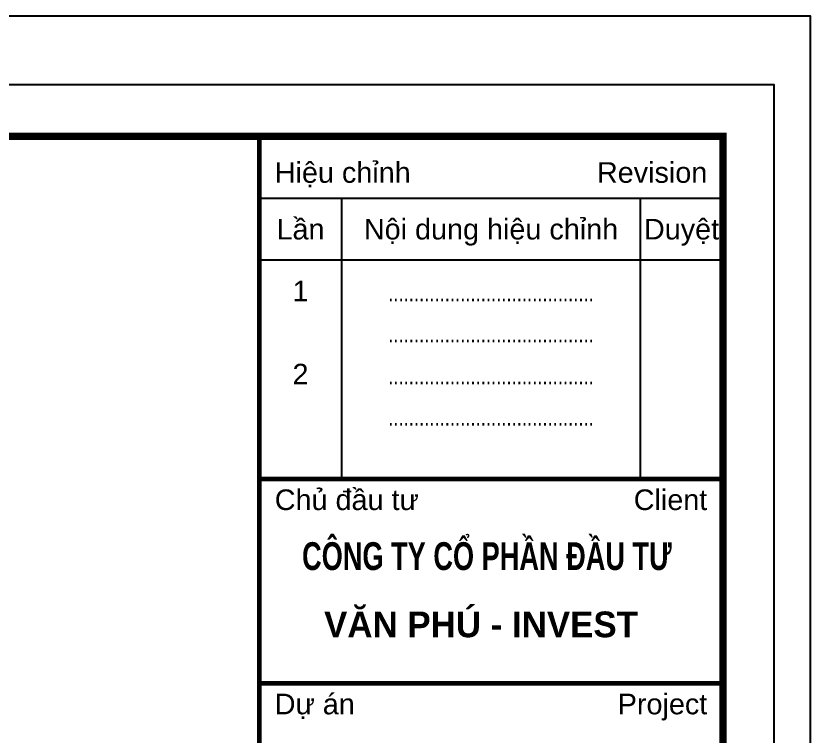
# Model space of a CAD drawing. Header units: millimetres. Extents: x -34806 to 662668, y 63228 to 99452.
# Drawn here: x 116393 to 125027, y 89737 to 97563 of the extents above; entities that cross this region are included whole.
import ezdxf
from ezdxf.enums import TextEntityAlignment as Align

# ---------------------------------------------------------------- set-up
doc = ezdxf.new("R2010")
doc.units = ezdxf.units.MM
doc.header["$LTSCALE"] = 200
doc.header["$MEASUREMENT"] = 0
doc.layers.get('0').update_dxf_attribs({"color": 95, "linetype": 'CONTINUOUS'})
doc.layers.get('DEFPOINTS').update_dxf_attribs({"linetype": 'CONTINUOUS'})
doc.layers.add('hacth', color=251, linetype='CONTINUOUS', lineweight=13)
doc.layers.add('KHUNGTEN', color=7, linetype='CONTINUOUS')
doc.styles.add('Aria H B iso', font='VHARIALB.ttf')
doc.styles.add('Arial iso', font='VNARIAL.ttf')
doc.styles.add('Arial N  iso', font='VNARIALN.ttf')
doc.styles.add('NHO', font='VNCC-RMS.SHX', dxfattribs={"width": 0.8})

# ---------------------------------------------------------------- blocks, each defined once
blk = doc.blocks.new('khung')
at = {"color": 8}
blk.add_line((27622.5522648067, 17766.50656431817), (30915.23519163614, 17766.50656431817), dxfattribs=at)
at = {"color": 4, "const_width": 34.92595818815155}
for points in [[(27622.5522648067, 19305.16904551932), (31115.14808362222, 19305.16904551932)], [(27622.55226480321, 19305.16904551932), (31115.14808361849, 19305.16904551932)], [(27622.5522648067, 17766.50656431817), (31115.14808362222, 17766.50656431817)], [(27622.55226480321, 17766.50656431817), (31115.14808361849, 17766.50656431817)], [(27622.55244429281, 17766.50656709514), (31115.14826310787, 17766.50656709514)]]:
    blk.add_lwpolyline(points, dxfattribs=at)
at = {"layer": 'DEFPOINTS', "color": 8}
blk.add_lwpolyline([(0, 0), (31503.2142857092, 0), (31503.2142857092, 22274.99999999884), (0, 22274.99999999884)], close=True, dxfattribs=at)
at = {"layer": 'KHUNGTEN', "color": 8}
blk.add_line((27622.5522648067, 17766.50656431817), (30915.23519163614, 17766.50656431817), dxfattribs=at)
at = {"layer": 'KHUNGTEN', "color": 4}
for points, const_width in [([(847.8094161225017, 388.0662020905293), (31116.97317918693, 388.0662020905293), (31116.97317918693, 21886.93379790831), (847.8094161225017, 21886.93379790831)], 54.32926829268017), ([(27622.55226480344, 21886.93379790831), (31115.14808361861, 21886.93379790831), (31115.14808361861, 388.0662020905293), (27622.55226480344, 388.0662020905293)], 34.92595818815155)]:
    blk.add_lwpolyline(points, close=True, dxfattribs=dict(at, const_width=const_width))
at = {"layer": 'KHUNGTEN', "color": 8, "const_width": 15.52264808362291}
for points in [[(27622.55226480344, 21421.25435539952), (31115.14808361861, 21421.25435539952)], [(28243.45818814833, 21421.25435539952), (28243.45818814833, 19305.16904551932)], [(30494.24216027372, 21421.25435539952), (30494.24216027372, 19305.16904551932)], [(27622.55226480344, 20955.57491289097), (31115.14808361861, 20955.57491289097)]]:
    blk.add_lwpolyline(points, dxfattribs=at)
at = {"layer": 'KHUNGTEN', "color": 4, "const_width": 34.92595818815155}
for points in [[(27622.5522648067, 19305.16904551932), (31115.14808362222, 19305.16904551932)], [(27622.5522648067, 17766.50656431817), (31115.14808362222, 17766.50656431817)], [(27622.55244429281, 17766.50656709514), (31115.14826310799, 17766.50656709514)]]:
    blk.add_lwpolyline(points, dxfattribs=at)
at = {"color": 8, "style": 'Arial iso', "width": 0.9999999941723045}
blk.add_text('Chñ ®Çu t\xad', height=155.2264808362291, dxfattribs=at).set_placement((27738.97212543071, 19072.32932426484))
blk.add_text('Client', height=155.2264808362291, dxfattribs=at).set_placement((30998.72822296189, 19072.32932426484), align=Align.RIGHT)
at = {"color": 7, "style": 'Aria H B iso'}
for s, height, width, p, p2 in [('c«ng ty cæ phÇn ®Çu t\xad', 209.5557491289093, 0.7025069977603693, (27944.6269997557, 18620.55834446217), (30730.05160926669, 18620.55834446217)), ('V¨n phó - invest', 194.0331010452864, 0.9695176841983916, (28110.77818054508, 18114.08333186369), (30476.24669963552, 18114.08333186369))]:
    blk.add_text(s, height=height, dxfattribs=dict(at, width=width)).set_placement(p, p2, align=Align.FIT)
at = {"layer": 'KHUNGTEN', "color": 8, "style": 'Arial iso', "width": 0.9999999941723045}
for s, p in [('HiÖu chØnh', (27738.97212543071, 21537.67421602679)), ('Dù ¸n', (27738.972304928, 17533.66684584084))]:
    blk.add_text(s, height=155.2264808362291, dxfattribs=at).set_placement(p)
for s, p in [('Revision', (30998.72822296189, 21537.67421602679)), ('Project', (30998.72840245918, 17533.66684584084))]:
    blk.add_text(s, height=155.2264808362291, dxfattribs=at).set_placement(p, align=Align.RIGHT)
for s, p in [('LÇn', (27933.00522647589, 21188.41463414521)), ('Néi dung hiÖu chØnh', (29368.85017421097, 21188.41463414521)), ('DuyÖt', (30804.69512194628, 21188.41463414521))]:
    blk.add_text(s, height=155.2264808362291, dxfattribs=at).set_placement(p, align=Align.MIDDLE_CENTER)
at = {"layer": 'KHUNGTEN', "color": 8}
for s, height, style, width, p in [('1', 155.0419073385964, 'Arial N  iso', 0.9999999941723045, (27933.00522647589, 20645.12195121817)), ('........................................', 130.3508018059811, 'NHO', 0.8000000093348955, (29368.85017421097, 20645.12195121846)), ('........................................', 130.3508018059811, 'NHO', 0.8000000093348955, (29368.85017421097, 20334.66898954601)), ('2', 155.0419073385964, 'Arial N  iso', 0.9999999941723045, (27933.00522647589, 20019.15129633312)), ('........................................', 130.3508018059811, 'NHO', 0.8000000093348955, (29368.85017421097, 20019.15129633312)), ('........................................', 130.3508018059811, 'NHO', 0.8000000093348955, (29368.85017421097, 19708.69833466067))]:
    blk.add_text(s, height=height, dxfattribs=dict(at, style=style, width=width)).set_placement(p, align=Align.CENTER)

msp = doc.modelspace()

# ---------------------------------------------------------------- linework, layer by layer
msp.add_lwpolyline([(125027.0954636777, 63933.98517692692), (78087.45212139157, 63933.98517692692), (78087.45212139157, 97563.02756838352), (125027.0954636777, 97563.02756838352)], close=True)

# ---------------------------------------------------------------- block references
at = {"layer": 'hacth', "xscale": 1.44238117831992, "yscale": 1.442381252141786, "zscale": 1.442381260145733}
msp.add_blockref('khung', (79197.27520039171, 64683.98517692692), dxfattribs=at)

doc.saveas('drawing.dxf')
